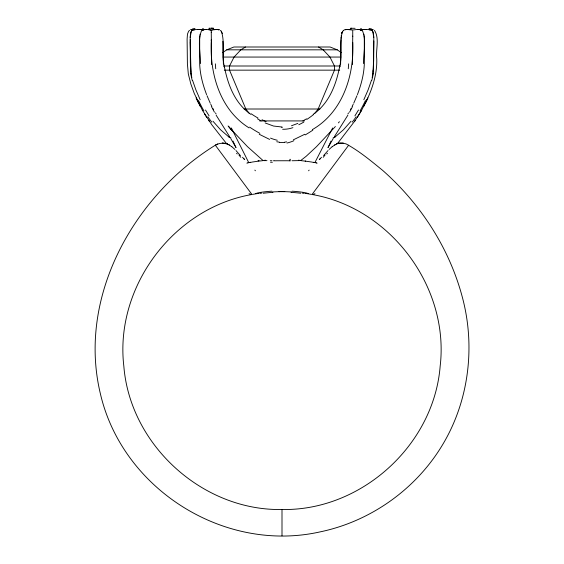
<?xml version="1.0" encoding="UTF-8"?>
<svg xmlns="http://www.w3.org/2000/svg" width="564" height="564" viewBox="0 0 564 564"><rect width="100%" height="100%" fill="white"/><g stroke="black" fill="none" stroke-linecap="round" stroke-linejoin="round"><path stroke-width="0.85" d="M190.223 37.584L190.336 62.371L191.069 73.623M201.975 30.59L201.961 30.597A5.866 5.866 0 0 0 201.263 31.344C197.59 41.412 200.474 53.009 200.474 63.57M211.26 32.19L211.606 64.543M220.785 30.759L220.743 30.717A6.077 6.077 0 0 0 220.616 30.597L220.743 30.717A5.781 5.781 0 0 1 221.314 31.344C225.276 42.096 221.314 54.496 224.19 65.706C227.623 84.121 234.702 103.318 250.804 114.33M352.747 36.103L352.394 64.543M190.153 40.354L190.16 39.762M211.26 30.456L212.868 29.821M211.26 30.597L211.26 32.324M343.42 30.569L343.384 30.597A5.866 5.866 0 0 0 342.686 31.344C338.64 42.258 342.736 54.877 339.718 66.256C336.236 84.48 329.143 103.438 313.196 114.33M352.747 42.349C354.375 75.597 342.567 112.158 312.378 129.614M341.121 39.254L341.121 38.775M199.698 39.254L199.698 38.775M199.705 38.303L199.712 37.837M341.135 37.837L341.164 36.949M190.181 37.584L191.302 31.365A5.584 3.962 89.6 0 1 191.788 30.59A6.091 4.322 90 0 0 190.519 33.685L190.195 37.083M199.719 37.386L199.755 36.519M373.326 70.14L373.819 37.584M340.6 64.211L341.121 40.248M199.783 36.103L199.818 35.694M372.931 73.623L373.657 60.891L373.847 40.96M341.241 35.694L341.283 35.299M363.526 63.57C363.526 53.009 366.41 41.412 362.737 31.344A5.866 5.866 0 0 0 362.039 30.597L362.017 30.576M373.023 71.226L373.142 70.07M199.959 34.552L200.03 34.192M371.436 80.377L368.102 89.887L363.836 99.715M341.615 33.516L342.01 32.458M330.765 141.635L330.948 141.113M357.393 94.646C361.75 83.26 364.788 71.17 364.316 58.896L364.302 38.775M330.56 142.163L330.13 143.249M356.977 95.704L353.727 103.233M341.826 32.895L342.686 31.344M330.208 143.044L327.98 147.578L333.063 138.878M363.731 106.413L367.834 97.939L361.623 110.248L354.657 121.295M332.654 127.979L314.902 162.566M353.212 104.319L352.126 106.483M352.401 106.829L349.553 112.208M350.406 109.719L350.991 108.64M358.507 110.008L354.904 115.874M361.623 110.248L357.336 117.312M347.861 115.183L334.459 136.573M347.91 113.956L348.552 112.906M365.839 102.253C372.296 88.922 377.231 74.145 376.759 59.03C375.568 49.745 379.798 38.5 374.454 30.308M355.235 120.47L337.561 143.475M348.672 145.202L312.033 194.488C390.535 208.031 449.529 287.034 440.167 366.149C433.92 445.2 361.284 511.033 282 509.504C202.716 511.033 130.08 445.2 123.833 366.149C114.478 287.034 173.465 208.024 251.974 194.495L215.328 145.202C133.844 195.701 77.367 296.593 100.244 393.15C122.085 489.016 224.105 553.411 320.049 531.894C370.174 521.481 415.182 489.742 441.809 446.018C468.606 402.252 475.614 347.812 462.642 298.342C449.783 248.794 420.864 204.083 382.596 170.328C370.992 160.881 359.367 151.117 346.176 143.947C343.448 142.925 340.522 143.066 337.674 143.383L343.413 143.277M314.656 113.477L318.166 109.007L334.473 70.155L334.473 66.002L329.947 57.056L323.158 49.829L318.533 47.002M351.062 121.189L343.406 129.812L335.051 137.031M338.435 122.889L339.401 121.697M191.908 30.456L192.007 30.343A4.117 2.912 89.4 0 1 192.218 30.089L191.88 29.97M323.602 155.593L328.029 150.539M191.88 30.456L191.971 30.343A4.117 2.947 88.9 0 1 192.183 30.096L193.854 29.821M335.39 126.519L316.531 146.633L306.189 156.263L300.626 160.613M189.546 30.308L188.566 31.323L187.467 34.136L187.107 39.085L187.403 63.965L188.327 74.004L190.829 83.916L194.284 93.504L202.504 110.466M329.108 149.418L332.097 146.774M202.123 30.456L202.264 30.343A4.244 4.244 0 0 1 202.575 30.118M343.554 30.456L343.688 30.343A4.244 4.244 0 0 1 343.998 30.118M246.877 163.144L247.518 162.89M332.182 146.71L334.389 145.265M222.843 52.537L226.735 49.829L233.919 47.002L330.081 47.002L337.265 49.829L341.157 52.537M337.307 143.735L336.877 143.961M245.467 47.002L240.842 49.829L234.053 57.056L229.527 66.002L229.527 70.155L245.833 109.007L249.344 113.477M306.506 118.835L302.875 120.915M334.797 145.026L336.694 144.053M304.757 134.274L293.351 139.823M334.248 137.531L333.599 137.849M217.746 144.003L215.328 145.202C219.008 142.946 223.45 142.812 227.574 143.707M314.98 193.692L313.217 194.368M371.866 30.089L371.838 30.089A4.117 2.912 -89.4 0 1 372.007 30.315L372.092 30.456M372.6 29.744L373.114 29.504L372.466 29.8M369.357 29.716A13.804 5.774 0.1 0 1 370.238 29.829L371.796 30.104A4.117 2.947 -88.9 0 1 372.036 30.322L372.12 30.456M297.848 123.396L291.496 125.758M206.318 29.504A12.965 3.828 18.1 0 0 205.641 29.504A14.058 4.174 18 0 0 203.731 29.709A13.804 4.068 18.1 0 0 203.266 29.821L203.442 29.906M203.28 29.821L203.808 29.97M226.587 143.587L227.073 143.608M333.451 137.898L333.028 138.011M247.688 162.925L249.098 162.566M192.444 28.933L194.975 28.419M336.426 143.707L337.413 143.587M211.458 30.075L211.86 29.998M360.586 28.708L361.39 28.552M192.712 30.012L192.176 30.096M252.665 194.368L258.171 193.431M360.276 29.955L361.009 29.92M286.575 141.881L284.58 142.184M360.375 29.941L361.115 29.821M249.499 162.488L250.092 162.39M250.296 162.354L251.135 162.213M193.233 29.92L193.819 29.821A13.804 5.774 0.1 0 1 194.7 29.702A14.058 5.88 0.1 0 1 202.123 29.709M251.819 162.108L258.361 161.17M345.619 29.624L345.88 29.589A13.79 4.054 18.1 0 1 347.086 29.518L350.329 29.709A13.804 4.089 17.9 0 1 351.097 29.821M212.868 29.821A13.804 4.096 -18 0 1 213.678 29.702L216.907 29.504A14.058 4.174 -18 0 1 218.839 29.709A13.804 4.096 -18 0 1 219.234 29.8L219.304 29.821A13.804 4.068 -18.1 0 0 218.86 29.709M213.671 29.709L216.569 29.504M258.594 161.142L262.627 160.691M230.204 128.359L247.469 146.633L263.148 160.634M209.484 28.27L208.892 28.306L211.888 28.214M350.907 28.27L355.108 28.306M350.314 28.306L351.513 28.228M272.574 191.915L279.229 191.661M343.398 143.221L337.674 143.383L340.705 143.327M292.025 160.747L299.463 160.599M279.018 191.661L280.068 191.647M279.645 191.654L281.351 191.64M290.636 160.775L289.72 160.782M263.931 160.592L264.488 160.592M281.133 191.64L282.649 191.64M289.466 160.782L289.522 160.782A43.95 16.039 1.3 0 1 287.386 160.747L276.614 160.768A43.95 16.067 -1.3 0 1 274.527 160.796M226.735 49.829L337.265 49.829M223.104 57.056L340.896 57.056M223.429 66.002L340.571 66.002M224.296 70.155L339.704 70.155M244.078 109.007L319.922 109.007M259.595 120.922L304.405 120.922M282.43 191.633L283.502 191.64M274.132 160.782L273.364 160.775M283.079 191.64L284.771 191.661M281.457 126.956L273.526 126.04L265.172 122.952M347.431 29.504L350.329 29.709M264.537 160.599L266.969 160.648M284.566 191.654L291.426 191.915M271.975 160.747L270.29 160.712M211.288 28.2L213.685 28.306L212.487 28.228M226.749 143.573L222.244 143.136L227.264 143.919M301.373 160.691L305.406 161.142M279.42 142.184L276.734 141.74M305.223 161.121L305.639 161.17M305.554 161.163L312.181 162.108M370.146 29.821L370.703 29.906M202.885 29.821L202.977 29.836A13.804 5.774 0.1 0 0 202.095 29.716A14.058 5.88 -0.1 0 0 198.866 29.504A12.965 5.421 0.1 0 0 197.879 29.504M305.829 193.431L311.335 194.368M369.025 28.419L371.556 28.933M351.132 29.821L351.985 29.97M209.667 29.821L211.26 30.118M210.238 29.92L210.696 30.005M312.865 162.213L313.704 162.354M313.908 162.39L314.5 162.488M371.288 30.012L371.697 30.096M352.394 30.047L354.333 29.821A13.804 4.068 -18.1 0 1 355.144 29.702A14.058 4.145 -18.1 0 1 360.368 29.709M202.61 28.552L203.414 28.708M230.972 138.011L230.549 137.898M315.248 162.643L316.552 162.996M316.496 162.897L317.123 163.144M250.783 194.368L249.02 193.692M361.002 29.92L361.08 29.821A13.804 5.774 0.1 0 1 361.961 29.702A14.058 5.88 0.1 0 1 365.134 29.504A12.965 5.421 0.1 0 1 366.149 29.504M230.401 137.849L229.752 137.531M269.634 139.414L259.243 134.274M227.306 144.053L229.203 145.026M227.123 143.961L226.693 143.735M261.125 120.915L257.494 118.835M229.611 145.265L231.818 146.71M228.949 137.031L220.594 129.812L212.938 121.189M249.055 127.88C220.404 110.058 209.829 74.519 211.253 42.349M231.903 146.774L234.892 149.418M361.876 30.456L361.757 30.357A4.244 4.244 0 0 0 361.425 30.118M235.971 150.539L240.44 155.643M228.103 125.941L233.447 132.047L228.61 126.519M226.439 143.475L211.761 124.722L202.377 110.248M221.314 31.344L222.385 33.516M208.765 120.47L209.343 121.295M209.096 115.874L205.493 110.008M204.443 113.759L206.664 117.312M198.161 102.253L196.166 97.939L200.269 106.413M229.541 136.573L216.139 115.183M215.448 112.906L216.09 113.956M230.937 138.878L236.02 147.578L233.792 143.044M213.009 108.64L213.594 109.719M214.447 112.208L211.599 106.829M211.874 106.483L210.788 104.319M248.752 162.643L231.346 127.979M200.164 99.715L195.898 89.887L192.564 80.377M210.273 103.233L207.023 95.704M233.87 143.249L233.44 142.163M206.607 94.646C202.25 83.26 199.212 71.17 199.684 58.896L199.691 39.748M233.052 141.113L233.235 141.635M363.97 34.192L364.041 34.552M190.977 71.226L190.153 41.581M364.182 35.694L364.217 36.103M223.4 64.211L222.879 41.285M364.245 36.519L364.281 37.386M373.763 37.083L372.698 31.365A5.584 3.962 -89.6 0 0 372.212 30.59A6.091 4.322 -90 0 1 373.481 33.685L373.777 37.584M364.288 37.837L364.295 38.303M352.74 30.893L352.747 36.519M282 509.511L282 535.793M211.253 39.748L211.253 41.285M360.706 29.85A13.769 4.026 -17.7 0 0 360.234 29.737A14.058 4.174 -18 0 0 358.33 29.504A12.965 3.828 -18.1 0 0 357.682 29.504M348.644 63.859A82.725 50.788 88.9 0 1 348.27 68.766M373.22 73.665A51.55 51.437 -1.6 0 1 371.718 80.462M365.465 100.491A142.988 139.012 -73.4 0 1 360.058 110.918M356.131 116.755A78.812 73.849 -69.2 0 1 352.183 122.162M335.178 136.848A7.438 1.234 -44.2 0 1 334.374 137.376M345.577 29.603A13.726 4.047 18.1 0 0 344.667 29.807L344.71 29.821A13.804 4.089 17.9 0 1 345.168 29.716A14.058 4.174 18 0 1 347.093 29.504M361.143 29.857A13.769 5.682 -0.2 0 1 362.025 29.744M369.173 29.723A13.769 5.682 -0.2 0 1 370.054 29.829M361.996 29.709A14.058 5.88 -0.1 0 1 369.413 29.709M339.768 66.178A55.822 33.981 89.1 0 1 339.655 67.257M314.55 162.425A2.404 0.585 11.6 0 1 314.895 162.488M313.161 162.39A14.558 0.656 10.6 0 1 313.76 162.488M298.673 160.141A21.002 1.459 8.6 0 1 299.132 160.176M312.794 130.164A140.598 130.531 31.1 0 1 305.187 134.93M293.907 140.704A36.181 31.034 7.5 0 1 286.984 143.023M284.623 142.389A17.463 12.986 0.2 0 1 279.377 142.382M277.305 140.26A38.486 30.519 -1.8 0 1 270.508 138.102M259.856 133.344A140.986 129.382 -23.7 0 1 249.655 127.126M208.913 29.758A13.769 3.99 17.9 0 1 209.709 29.871M208.948 29.709A14.058 4.145 18.1 0 0 203.724 29.709A13.769 4.047 17.7 0 0 203.329 29.843M313.443 114.633A104.777 93.264 49.7 0 1 306.879 119.378M303.813 122.085A83.169 70.5 22.3 0 1 298.779 124.743M292.906 127.654A22.405 16.264 5.2 0 1 282.634 129.276M282.557 127.21A29.131 10.645 0 0 1 281.443 127.21M266.095 121.641A84.628 69.139 -15.4 0 1 262.07 119.73M258.023 118.066A104.777 92.059 -35.6 0 1 251.227 113.808M300.499 160.528A4.188 0.486 -7.6 0 1 300.718 160.543M300.224 160.479A5.689 0.493 -5.3 0 1 300.739 160.493M290.594 159.351A28.341 2.559 -0.4 0 1 289.699 159.358M272.377 162.263A28.341 5.471 -0.3 0 1 270.487 162.213M259.038 160.613A17.089 0.571 1.6 0 1 258.023 160.521M263.959 160.669A4.188 0.395 5.8 0 1 264.22 160.677M292.11 191.196A19.818 2.411 2.9 0 1 306.978 193.114M307.091 193.304A28.108 1.671 4.5 0 1 308.508 193.558M306.301 193.508A23.596 0.895 6 0 1 304.941 193.431M302.382 193.128A28.108 1.325 5.3 0 1 303.989 193.346M291.052 192.31A19.818 1.248 4.3 0 1 300.845 193.248M257.008 193.114A19.818 2.418 -2.9 0 1 271.883 191.189M255.492 193.558A28.108 1.671 -4.5 0 1 256.909 193.304M259.059 193.431A23.596 0.895 -6 0 1 257.699 193.508M260.011 193.346A28.108 1.325 -5.3 0 1 261.618 193.128M263.155 193.248A19.818 1.248 -4.3 0 1 272.948 192.31M373.22 71.254A71.501 68.681 88.4 0 1 372.162 77.62M193.882 29.857A13.769 5.682 -0.2 0 1 194.763 29.744M201.919 29.723A13.769 5.682 -0.2 0 1 202.8 29.829M191.838 77.62A71.501 68.681 -88.4 0 1 190.78 71.254M215.73 68.766A82.725 50.788 -88.9 0 1 215.356 63.859M192.282 80.462A51.55 51.437 1.6 0 1 190.78 73.665M203.942 110.918A142.988 139.012 73.4 0 1 198.535 100.491M211.817 122.162A78.812 73.849 69.2 0 1 207.869 116.755M229.626 137.376A7.438 1.234 44.2 0 1 228.822 136.848M224.345 67.257A55.822 33.981 -89.1 0 1 224.232 66.178M249.105 162.488A2.404 0.585 -11.6 0 1 249.45 162.425M250.24 162.488A14.558 0.656 -10.6 0 1 250.839 162.39M264.868 160.176A21.002 1.459 -8.6 0 1 265.327 160.141M254.85 170.109A21.383 0.86 44.3 0 1 255.4 170.786M244.706 159.577A17.611 0.761 46.3 0 1 243.958 158.808M244.579 159.513A13.416 1.812 47.9 0 1 242.499 157.257M240.814 157.321A16.3 2.623 48.6 0 1 238.96 155.058M236.577 153.274A19.874 2.193 49.9 0 1 237.218 153.979M228.935 144.645A15.623 3.814 43.2 0 1 229.358 144.87M308.6 170.786A21.383 0.86 -44.3 0 1 309.15 170.109M320.042 158.808A17.611 0.761 -46.3 0 1 319.294 159.577M321.501 157.257A13.416 1.812 -47.9 0 1 319.421 159.513M325.04 155.058A16.3 2.623 -48.6 0 1 323.186 157.321M326.782 153.979A19.874 2.193 -49.9 0 1 327.423 153.274M334.642 144.87A15.623 3.814 -43.2 0 1 335.065 144.645M217.246 29.518L216.928 29.504A13.176 3.885 -18.1 0 1 217.253 29.518L218.853 29.709L217.246 29.518M190.914 29.518L191.767 29.92L190.914 29.518"/></g></svg>
